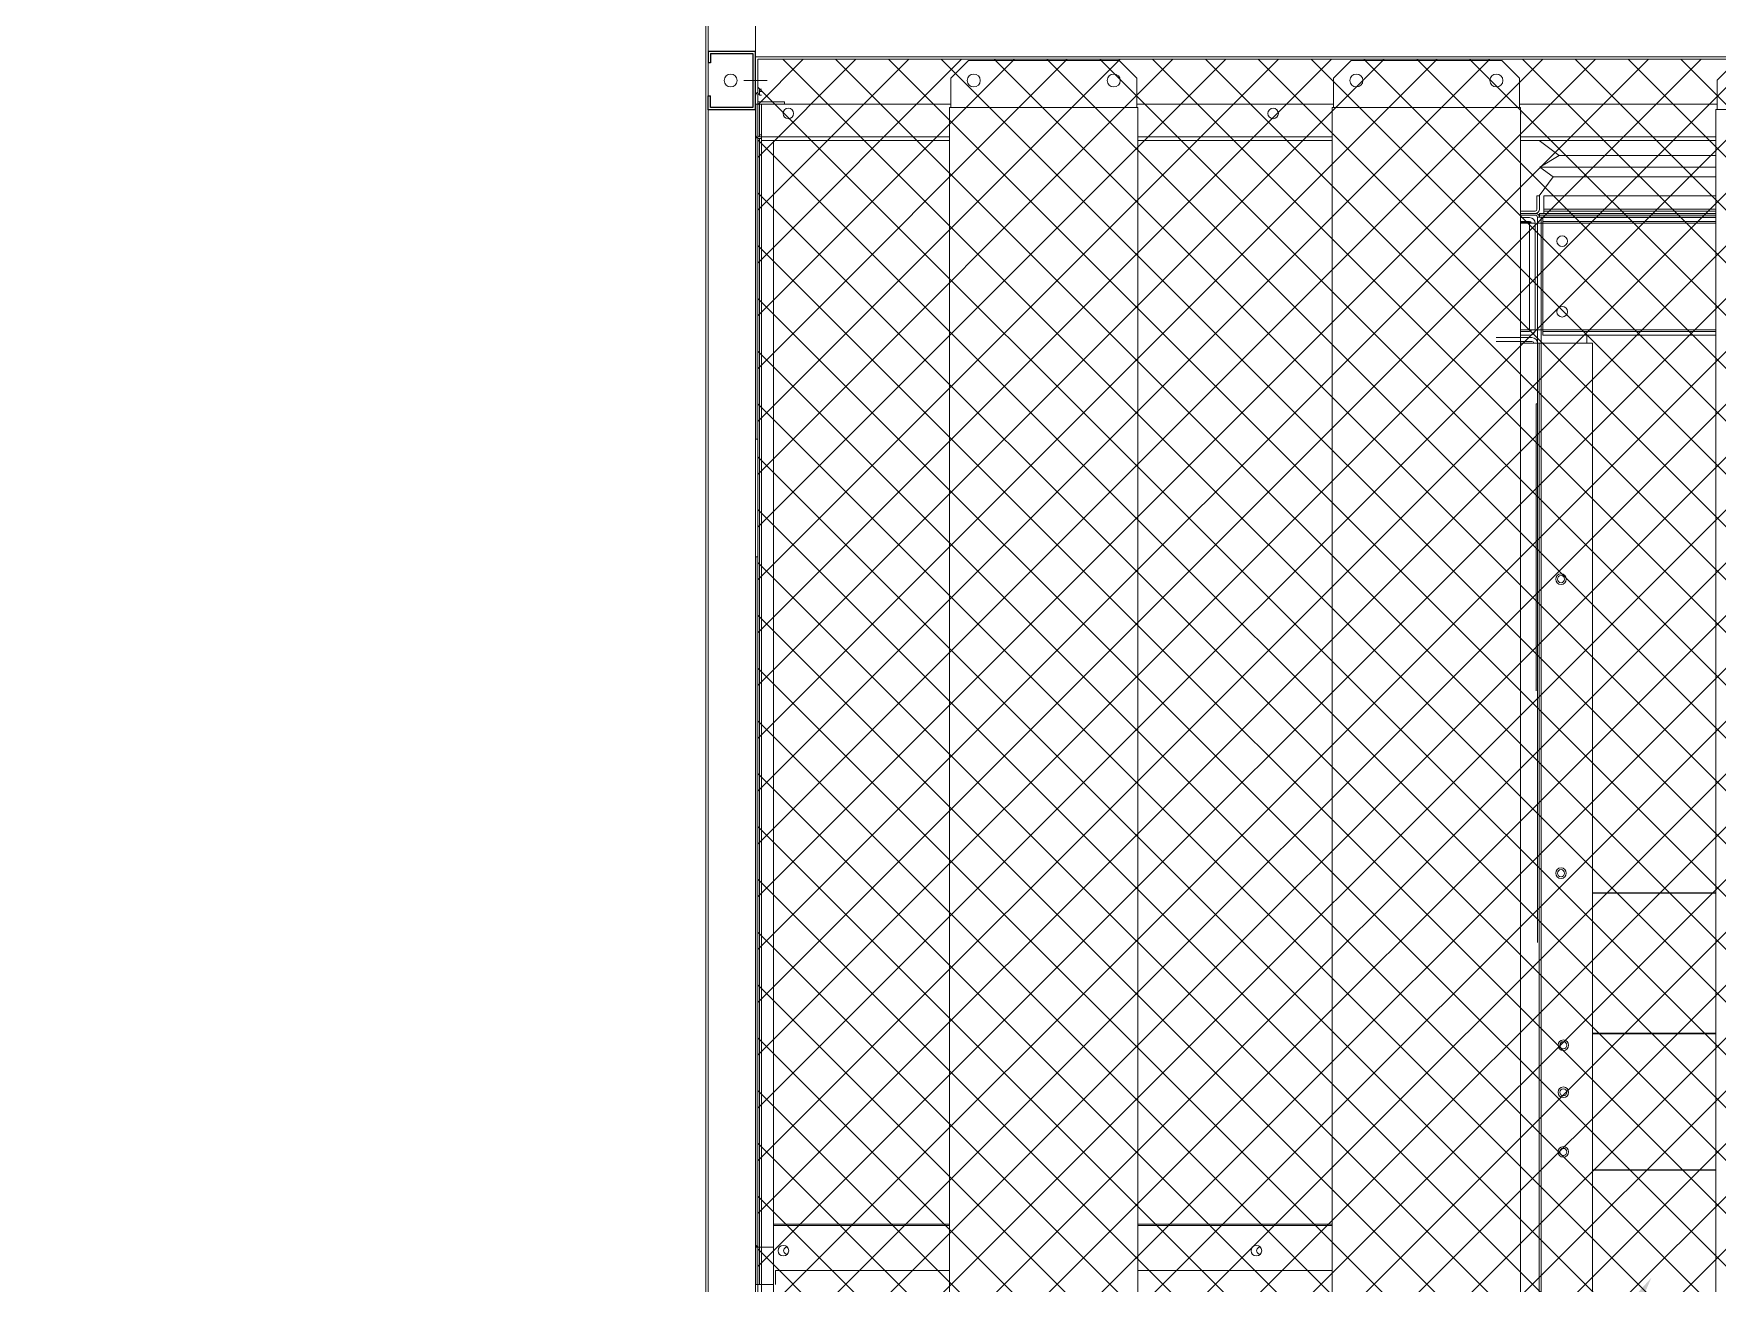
# Model space of a CAD drawing. Header units: millimetres. Extents: x -663796 to 30612, y -141670 to 21821.
# Drawn here: x 20368 to 21800, y 9065 to 10129 of the extents above; entities that cross this region are included whole.
import ezdxf
from ezdxf import colors
from ezdxf.entities.mleader import LeaderData, LeaderLine
from ezdxf.math import Vec2, Vec3

# ---------------------------------------------------------------- set-up
doc = ezdxf.new("R2010")
doc.units = ezdxf.units.MM
doc.linetypes.add('CENTER', pattern=[2, 1.25, -0.25, 0.25, -0.25])
doc.layers.add('center', color=1, linetype='CENTER')
doc.layers.add('냉각탑_dim', color=1, linetype='Continuous')
doc.styles.get("Standard").update_dxf_attribs({"font": 'arial.ttf'})

# ---------------------------------------------------------------- blocks, each defined once
blk = doc.blocks.new('4567457')
at = {"color": 0, "lineweight": 5}
for p, q in [((322736.8, 91148.7), (322720, 91161.6)), ((322720.4, 91138.8), (322736.8, 91148.7)), ((322731.7, 91130.7), (322720.4, 91138.8)), ((322720, 91114.6), (322731.7, 91130.7))]:
    blk.add_line(p, q, dxfattribs=at)
blk = doc.blocks.new('435')
for p, q in [((-131382, 21088.8), (-131342, 21088.8)), ((-131382, 21088.8), (-131382, 21078.8)), ((-131380, 21078.8), (-131382, 21078.8)), ((-131380, 21086.8), (-131344, 21086.8)), ((-131380, 21086.8), (-131380, 21078.8)), ((-131344, 21086.8), (-131344, 21040.8)), ((-131342, 21088.8), (-131342, 21038.8)), ((-131342, 21088.8), (-131342, 21038.8)), ((-131382, 21038.8), (-131382, 21050.8)), ((-131382, 21050.8), (-131380, 21050.8)), ((-131380, 21040.8), (-131380, 21050.8)), ((-131342, 21038.8), (-131382, 21038.8)), ((-131344, 21040.8), (-131380, 21040.8))]:
    blk.add_line(p, q)
blk = doc.blocks.new('2')
at = {"lineweight": 5}
h = blk.add_hatch(dxfattribs=at)
h.set_pattern_fill('ANSI37', scale=10)
h.set_pattern_definition([(45, (-712830.682, -424388.917), (-22.4506403, 22.4506403), []), (135, (-712830.682, -424388.917), (-22.4506403, -22.4506403), [])])
h.paths.add_polyline_path([(20983.5, 8627), (23099.5, 8627), (23099.5, 10107), (20983.5, 10107)])
at = {"lineweight": 20}
for p, q in [((20939.5, 11009), (20939.5, 8709)), ((20941.5, 11007), (20941.5, 8734)), ((20981.5, 8709), (20981.5, 11009)), ((23097.5, 10109), (20981.5, 10109)), ((20983.5, 10107), (23099.5, 10107)), ((20983.5, 8627), (20983.5, 10107)), ((21147.6, 10091), (21162.6, 10106)), ((21162.6, 10106), (21290.6, 10106)), ((21305.6, 10091), (21290.6, 10106)), ((21472.8, 10091), (21487.8, 10106)), ((21487.8, 10106), (21615.8, 10106)), ((21630.8, 10091), (21615.8, 10106)), ((21798.9, 10089.4), (21813.9, 10104.4)), ((21147.6, 10066), (21147.6, 10091)), ((21305.6, 10066), (21305.6, 10091)), ((21472.8, 10066), (21472.8, 10091)), ((21630.8, 10066), (21630.8, 10091)), ((21798.9, 10064.4), (21798.9, 10089.4)), ((21147.6, 10069), (20981.5, 10069)), ((20983.5, 10071), (21006.2, 10071)), ((21006.2, 10071), (21006.2, 10069)), ((21146.6, 8718), (21146.6, 10066)), ((21306.6, 10066), (21146.6, 10066)), ((21472.8, 10069), (21305.6, 10069)), ((21306.6, 8718), (21306.6, 10066)), ((21471.8, 8718), (21471.8, 10066)), ((21631.8, 10066), (21471.8, 10066)), ((21798.9, 10069), (21630.8, 10069)), ((21631.8, 8718), (21631.8, 10066)), ((21797.9, 8716.4), (21797.9, 10064.4)), ((21957.9, 10064.4), (21797.9, 10064.4))]:
    blk.add_line(p, q, dxfattribs=at)
at = {"color": 7, "lineweight": 20}
for p, q in [((20939.5, 8764.1), (20939.5, 11005.9)), ((20981.5, 11005.9), (20981.5, 8764.1)), ((20985, 9097), (20985, 10039.6)), ((20986.6, 10041.1), (21146.6, 10041.1)), ((20986.6, 10038), (21146.6, 10038)), ((20996.9, 10038), (20996.9, 9097)), ((21306.6, 10041.1), (21471.8, 10041.1)), ((21306.6, 10038), (21471.8, 10038)), ((21631.8, 10041.1), (21797.9, 10041.1)), ((21631.8, 10038), (21797.9, 10038)), ((21647.7, 9865.7), (21647.7, 8860.6)), ((21693, 8860.6), (21693, 9865.7))]:
    blk.add_line(p, q, dxfattribs=at)
at = {"color": 7, "lineweight": 20, "ltscale": 0.001327}
blk.add_line((20983.5, 10079.2), (20983.5, 10081.6), dxfattribs=at)
at = {"color": 7, "lineweight": 20, "ltscale": 0.001722}
for p, q in [((20985, 10081.6), (20986.6, 10081.6)), ((20985, 10079.6), (20985, 10076.5)), ((20986.6, 10038), (20986.6, 10041.1)), ((21646.2, 9972.9), (21649.3, 9972.9)), ((20981.9, 9097), (20985, 9097)), ((20981.9, 9065.4), (20985, 9065.4))]:
    blk.add_line(p, q, dxfattribs=at)
at = {"color": 7, "lineweight": 20, "ltscale": 0.00111}
blk.add_line((20985, 10079.6), (20985, 10081.6), dxfattribs=at)
at = {"color": 7, "lineweight": 20, "ltscale": 0.018778}
for p, q in [((20981.9, 10069), (20981.9, 10042.7)), ((20983.5, 10076.5), (20983.5, 10071)), ((20983.5, 10069), (20983.5, 10042.7)), ((20985, 10042.7), (20985, 10069))]:
    blk.add_line(p, q, dxfattribs=at)
at = {"color": 7, "lineweight": 20, "ltscale": 0.018632}
for p, q in [((20983.5, 10076.2), (20983.5, 10071)), ((20983.5, 10069), (20983.5, 10042.7))]:
    blk.add_line(p, q, dxfattribs=at)
at = {"color": 7, "lineweight": 20, "ltscale": 0.000888887}
for p, q in [((20986.6, 10079.6), (20985, 10079.6)), ((20985, 10041.2), (20986.6, 10041.2))]:
    blk.add_line(p, q, dxfattribs=at)
at = {"color": 7, "lineweight": 20, "ltscale": 0.000888888}
for p, q in [((20986.6, 10076.5), (20985, 10076.5)), ((20985, 10042.7), (20986.6, 10042.7))]:
    blk.add_line(p, q, dxfattribs=at)
at = {"color": 7, "lineweight": 20, "ltscale": 0.0225}
blk.add_line((20986.6, 10069), (20986.6, 10041.1), dxfattribs=at)
at = {"color": 7, "lineweight": 20, "ltscale": 0.000335468}
blk.add_line((20981.9, 10042.7), (20981.9, 10042.1), dxfattribs=at)
at = {"color": 7, "lineweight": 20, "ltscale": 3.6866e-05}
blk.add_line((20981.9, 10042.1), (20981.9, 10042.1), dxfattribs=at)
at = {"color": 7, "lineweight": 20, "ltscale": 0.143368}
blk.add_line((20981.9, 9784), (20981.9, 10042.1), dxfattribs=at)
at = {"color": 7, "lineweight": 20, "ltscale": 0.000833334}
blk.add_line((20985, 10041.2), (20985, 10042.7), dxfattribs=at)
at = {"color": 7, "lineweight": 20, "ltscale": 0.000888889}
for p, q in [((20985, 10039.6), (20986.6, 10039.6)), ((20985, 10039.6), (20986.6, 10039.6)), ((21647.8, 9974.4), (21647.8, 9976))]:
    blk.add_line(p, q, dxfattribs=at)
at = {"color": 0, "lineweight": 20}
for p, q in [((21797.9, 10025.2), (21664.5, 10025.2)), ((21648.1, 10015.3), (21797.9, 10015.3)), ((21797.9, 10007.2), (21659.4, 10007.2))]:
    blk.add_line(p, q, dxfattribs=at)
at = {"color": 7, "lineweight": 20, "ltscale": 0.001111}
for p, q in [((21645.8, 9991), (21647.8, 9991)), ((21651.5, 9978), (21651.5, 9976)), ((20981.5, 9784), (20983.5, 9784)), ((20981.5, 9684), (20983.5, 9684))]:
    blk.add_line(p, q, dxfattribs=at)
at = {"color": 7, "lineweight": 20, "ltscale": 0.006389}
for p, q in [((21645.8, 9991), (21645.8, 9979.5)), ((21647.8, 9991), (21647.8, 9979.5)), ((21651.5, 9979.5), (21651.5, 9991))]:
    blk.add_line(p, q, dxfattribs=at)
at = {"color": 7, "lineweight": 20, "ltscale": 0.431111}
for p, q in [((21651.5, 9991), (21797.9, 9991)), ((21651.5, 9979.5), (21797.9, 9979.5)), ((21797.9, 9978), (21651.5, 9978))]:
    blk.add_line(p, q, dxfattribs=at)
at = {"color": 7, "lineweight": 20, "ltscale": 0.000833333}
for p, q in [((21651.5, 9978), (21651.5, 9979.5)), ((21647.8, 9972.9), (21647.8, 9974.4)), ((21650.9, 9967.7), (21649.4, 9967.7)), ((21650.9, 9967.7), (21650.9, 9969.2)), ((21643, 9865.7), (21641.5, 9865.7)), ((21650.9, 9877.1), (21649.4, 9877.1)), ((21650.9, 9877.1), (21650.9, 9875.6))]:
    blk.add_line(p, q, dxfattribs=at)
at = {"color": 7, "lineweight": 20, "ltscale": 0.014722}
for p, q in [((21631.8, 9978), (21644.3, 9978)), ((21644.3, 9978), (21631.8, 9978)), ((21631.8, 9976), (21644.3, 9976)), ((21644.3, 9976), (21631.8, 9976))]:
    blk.add_line(p, q, dxfattribs=at)
at = {"color": 7, "lineweight": 20, "ltscale": 0.0205}
for p, q in [((21631.8, 9976), (21644.7, 9976)), ((21644.7, 9976), (21631.8, 9976)), ((21631.8, 9974.4), (21644.7, 9974.4)), ((21644.7, 9974.4), (21631.8, 9974.4))]:
    blk.add_line(p, q, dxfattribs=at)
at = {"color": 7, "lineweight": 20, "ltscale": 0.030722}
for p, q in [((21639.5, 9972.4), (21631.8, 9972.4)), ((21639.5, 9969.2), (21631.8, 9969.2)), ((21639.5, 9968.6), (21631.8, 9968.6)), ((21631.8, 9967.7), (21639.5, 9967.7)), ((21639.5, 9877.1), (21631.8, 9877.1)), ((21631.8, 9875.6), (21639.5, 9875.6)), ((21631.8, 9872.4), (21639.5, 9872.4))]:
    blk.add_line(p, q, dxfattribs=at)
at = {"color": 7, "lineweight": 20, "ltscale": 0.000498737}
blk.add_line((21639.5, 9968.6), (21639.5, 9967.7), dxfattribs=at)
at = {"color": 7, "lineweight": 20, "ltscale": 0.050333}
for p, q in [((21639.5, 9877.1), (21639.5, 9967.7)), ((21644.2, 9877.1), (21644.2, 9967.7)), ((21646.2, 9877.1), (21646.2, 9967.7)), ((21649.4, 9877.1), (21649.4, 9967.7)), ((21650.9, 9967.7), (21650.9, 9877.1))]:
    blk.add_line(p, q, dxfattribs=at)
at = {"color": 7, "lineweight": 20, "ltscale": 0.002611}
for p, q in [((21639.5, 9967.7), (21644.2, 9967.7)), ((21639.5, 9877.1), (21644.2, 9877.1)), ((21643, 9865.7), (21647.7, 9865.7))]:
    blk.add_line(p, q, dxfattribs=at)
at = {"color": 7, "lineweight": 20, "ltscale": 0.002889}
for p, q in [((21646.2, 9967.7), (21646.2, 9972.9)), ((21649.3, 9967.7), (21649.3, 9972.9))]:
    blk.add_line(p, q, dxfattribs=at)
at = {"color": 7, "lineweight": 20, "ltscale": 0.001778}
for p, q in [((21649.4, 9967.7), (21646.2, 9967.7)), ((21650.9, 9972.4), (21650.9, 9969.2)), ((21646.2, 9877.1), (21649.4, 9877.1)), ((21650.9, 9875.6), (21650.9, 9872.4))]:
    blk.add_line(p, q, dxfattribs=at)
at = {"color": 7, "lineweight": 20, "ltscale": 0.435222}
for p, q in [((21797.9, 9976), (21647.8, 9976)), ((21797.9, 9974.4), (21647.8, 9974.4))]:
    blk.add_line(p, q, dxfattribs=at)
at = {"color": 7, "lineweight": 20, "ltscale": 0.021611}
blk.add_line((21688.2, 9972.9), (21649.3, 9972.9), dxfattribs=at)
at = {"color": 7, "lineweight": 20, "ltscale": 0.431778}
for p, q in [((21650.9, 9972.4), (21797.9, 9972.4)), ((21650.9, 9969.2), (21797.9, 9969.2)), ((21650.9, 9967.7), (21797.9, 9967.7)), ((21797.9, 9877.1), (21650.9, 9877.1)), ((21797.9, 9875.6), (21650.9, 9875.6)), ((21797.9, 9872.4), (21650.9, 9872.4))]:
    blk.add_line(p, q, dxfattribs=at)
at = {"color": 7, "lineweight": 20, "ltscale": 0.390333}
blk.add_line((21797.9, 9972.9), (21688.2, 9972.9), dxfattribs=at)
at = {"color": 7, "lineweight": 20, "ltscale": 0.000277764}
blk.add_line((21688.2, 9972.4), (21688.2, 9972.9), dxfattribs=at)
at = {"color": 7, "lineweight": 20, "ltscale": 0.016833}
for p, q in [((21641.5, 9870.4), (21611.2, 9870.4)), ((21641.5, 9867.2), (21611.2, 9867.2))]:
    blk.add_line(p, q, dxfattribs=at)
at = {"color": 7, "lineweight": 20, "ltscale": 0.039056}
blk.add_line((21641.5, 9865.7), (21631.8, 9865.7), dxfattribs=at)
at = {"color": 7, "lineweight": 20, "ltscale": 0.2895}
for p, q in [((21646.2, 9356), (21646.2, 9877.1)), ((21649.3, 9356), (21649.3, 9877.1))]:
    blk.add_line(p, q, dxfattribs=at)
at = {"color": 7, "lineweight": 20, "ltscale": 0.025167}
blk.add_line((21647.7, 9865.7), (21693, 9865.7), dxfattribs=at)
at = {"color": 7, "lineweight": 20, "ltscale": 0.286889}
blk.add_line((21688.2, 9865.7), (21688.2, 9872.4), dxfattribs=at)
at = {"color": 7, "lineweight": 20, "ltscale": 0.13557}
blk.add_line((21645, 9570), (21645, 9814), dxfattribs=at)
at = {"color": 7, "lineweight": 20, "ltscale": 0.000666667}
blk.add_line((21645, 9814), (21646.2, 9814), dxfattribs=at)
at = {"color": 7, "lineweight": 20, "ltscale": 0.055556}
blk.add_line((20983.5, 9784), (20983.5, 9684), dxfattribs=at)
at = {"color": 7, "lineweight": 20, "ltscale": 0.32472}
blk.add_line((20981.9, 9099.5), (20981.9, 9684), dxfattribs=at)
at = {"color": 7, "lineweight": 20, "ltscale": 0.387667}
for p, q in [((21797.9, 9398.3), (21693, 9398.3)), ((21797.9, 9398.1), (21693, 9398.1)), ((21797.9, 9279), (21693, 9279)), ((21797.9, 9278.5), (21693, 9278.5)), ((21797.9, 9162.8), (21693, 9162.8)), ((21797.9, 9162.4), (21693, 9162.4))]:
    blk.add_line(p, q, dxfattribs=at)
at = {"color": 7, "lineweight": 20, "ltscale": 0.276111}
blk.add_line((21649.3, 8859), (21649.3, 9356), dxfattribs=at)
at = {"color": 7, "lineweight": 20, "ltscale": 0.359778}
for p, q in [((21146.2, 9116.6), (20996.9, 9116.6)), ((21146.2, 9115.4), (20996.9, 9115.4)), ((21146.6, 9116.6), (21146.2, 9116.6)), ((21146.6, 9115.4), (21146.2, 9115.4)), ((21471.8, 9116.6), (21306.6, 9116.6)), ((21471.8, 9115.4), (21306.6, 9115.4))]:
    blk.add_line(p, q, dxfattribs=at)
at = {"color": 7, "lineweight": 20, "ltscale": 0.000148633}
blk.add_line((20981.9, 9099.5), (20981.9, 9099.2), dxfattribs=at)
at = {"color": 7, "lineweight": 20, "ltscale": 0.000998869}
blk.add_line((20981.9, 9099.2), (20981.9, 9097.4), dxfattribs=at)
at = {"color": 7, "lineweight": 20, "ltscale": 1.00804e-05}
blk.add_line((20981.9, 9099.2), (20981.9, 9099.2), dxfattribs=at)
at = {"color": 7, "lineweight": 20, "ltscale": 0.000227928}
blk.add_line((20981.9, 9097.4), (20981.9, 9097), dxfattribs=at)
at = {"color": 7, "lineweight": 20, "ltscale": 0.000772731}
blk.add_line((20981.9, 9097.4), (20983.2, 9097.4), dxfattribs=at)
at = {"color": 7, "lineweight": 20, "ltscale": 0.017557}
for p, q in [((20981.9, 9065.4), (20981.9, 9097)), ((20985, 9065.4), (20985, 9097)), ((20996.9, 9097), (20996.9, 9065.4))]:
    blk.add_line(p, q, dxfattribs=at)
at = {"color": 7, "lineweight": 20, "ltscale": 0.000171737}
blk.add_line((20983.5, 9097), (20983.5, 9097.3), dxfattribs=at)
at = {"color": 7, "lineweight": 20, "ltscale": 0.006611}
for p, q in [((20996.9, 9097), (20985, 9097)), ((20985, 9097), (20996.9, 9097)), ((20985, 9065.4), (20996.9, 9065.4)), ((20998.5, 9065.4), (20998.5, 9077.3))]:
    blk.add_line(p, q, dxfattribs=at)
at = {"color": 7, "lineweight": 20, "ltscale": 0.170236}
blk.add_line((20983.5, 9065.4), (20983.5, 8759), dxfattribs=at)
at = {"color": 7, "lineweight": 20, "ltscale": 0.358889}
for p, q in [((20998.5, 9077.3), (21146.6, 9077.3)), ((21146.2, 9077.3), (21146.6, 9077.3)), ((21306.6, 9077.3), (21471.8, 9077.3))]:
    blk.add_line(p, q, dxfattribs=at)
at = {"color": 0, "lineweight": 20}
for points in [[(21146.6, 8759), (20986.6, 8759), (20986.6, 10038), (21146.6, 10038)], [(20996.9, 8759), (20996.9, 10038)], [(21306.6, 10038), (21471.8, 10038)], [(21631.8, 10038), (21797.9, 10038)]]:
    blk.add_lwpolyline(points, dxfattribs=at)
at = {"lineweight": 20}
for centre in [(20960.5, 10089), (21167.1, 10089), (21286.1, 10089), (21492.3, 10089), (21611.3, 10089)]:
    blk.add_circle(centre, 5.5, dxfattribs=at)
at = {"color": 7, "lineweight": 20}
for centre, radius in [((21009.5, 10061), 4.5), ((21421.5, 10061), 4.5), ((21667.2, 9952.4), 4.5), ((21667.2, 9892.4), 4.5), ((21666.2, 9665), 4.5), ((21666.2, 9665), 3), ((21666.2, 9415), 4.5), ((21666.2, 9415), 3), ((21668.2, 9268.7), 4.5), ((21668.2, 9268.7), 3), ((21668.2, 9228.7), 4.5), ((21668.2, 9228.7), 3), ((21668.2, 9178), 4.5), ((21668.2, 9178), 3), ((21005.3, 9094), 4.5), ((21407.3, 9094), 4.5)]:
    blk.add_circle(centre, radius, dxfattribs=at)
for centre, radius, start, end in [((20985, 10076.5), 3.1, 118.9385, 180), ((20985, 10076.5), 1.5, 90, 180), ((21627.5, 10061), 4.5, 342.8538, 17.1462), ((20985, 10042.7), 3.1, 180, 270), ((20985, 10042.7), 1.5, 180, 270), ((21644.3, 9979.5), 1.5, 270, 0), ((21644.3, 9979.5), 3.5, 270, 0), ((21639.5, 9967.7), 4.7, 0, 90), ((21639.5, 9967.7), 1.5, 0, 90), ((21644.7, 9972.9), 3.1, 0, 90), ((21644.7, 9972.9), 1.5, 0, 90), ((21639.5, 9877.1), 1.5, 270, 0), ((21639.5, 9877.1), 4.7, 270, 0), ((21641.5, 9865.7), 4.7, 0, 90), ((21641.5, 9865.7), 1.5, 0, 90), ((20978.4, 9762.1), 3.1, 359.4657, 0), ((20978.4, 9753.9), 3.1, 0, 0.5343), ((20978.4, 9263.1), 3.1, 359.4657, 0), ((20978.4, 9254.9), 3.1, 0, 0.5343), ((20978.4, 9114.1), 3.1, 359.3699, 0), ((20978, 9105.5), 3.5, 0, 0.5932), ((21008.5, 9094), 3, 86.5071, 272.5332), ((21410.5, 9094), 3, 86.5071, 272.5332)]:
    blk.add_arc(centre, radius, start, end, dxfattribs=at)
for centre, major_axis, ratio, start_param, end_param in [((20985, 10076.2), (-1.5, 0), 0.798636, 4.712389, 6.283185), ((20985, 10042.1), (-3.1, 0), 0.798636, 6.283185, 7.853982), ((21649.3, 9972.9), (3.1, 0), 0.600545, 2.075869, 2.221169), ((20985, 9099.5), (-3.1, 0), 0.798636, 6.283185, 7.853982)]:
    blk.add_ellipse(centre, major_axis=major_axis, ratio=ratio, start_param=start_param, end_param=end_param, dxfattribs=at)
at = {"color": 7, "lineweight": 20, "extrusion": (0, 0, -1)}
for centre, major_axis, ratio, start_param, end_param in [((21639.5, 9967.7), (1.5, 0), 0.599024, 4.712389, 6.283185), ((21646.2, 9863.9), (-4.7, 0), 0.598536, 0.711784, 0.817393)]:
    blk.add_ellipse(centre, major_axis=major_axis, ratio=ratio, start_param=start_param, end_param=end_param, dxfattribs=at)
at = {"layer": 'center', "lineweight": 20}
for p, q in [((20991.5, 10089), (20971.5, 10089)), ((20991.6, 10089), (20971.6, 10089))]:
    blk.add_line(p, q, dxfattribs=at)
at = {"lineweight": 20}
blk.add_blockref('435', (152323.4, -10974.8), dxfattribs=at)
at = {"color": 0, "lineweight": 20}
blk.add_blockref('4567457', (-301072.3, -81123.6), dxfattribs=at)

msp = doc.modelspace()

# ---------------------------------------------------------------- block references
msp.add_blockref('2', (0, 0))

# ---------------------------------------------------------------- leaders
at = {"layer": '냉각탑_dim', "lineweight": -3}
ml = msp.add_multileader_mtext('Standard', dxfattribs=at)
ml.set_content('')
ml.set_leader_properties(color=256)
ml.build(insert=Vec2(0, 0))
ml.multileader.update_dxf_attribs({"text_right_attachment_type": 6, "dogleg_length": 5, "arrow_head_size": 199.5, "scale": 30})
ctx = ml.context
ctx.base_point, ctx.scale, ctx.char_height, ctx.arrow_head_size, ctx.landing_gap_size, ctx.plane_origin = Vec3(20368.1, 7248.3), 30, 7.18, 199.5, 3.59, Vec3(21873, 7574)
ctx.right_attachment, ctx.text_align_type = 6, 2
notes = []
notes.append((ctx, [(0, (1, 1, 0), (20567.6, 7248.3), (-1, 0), 199.5, [(0, [(21743, 9071)], 0, [])])]))
ctx.mtext, ml.multileader.dxf.content_type = None, 0
for ctx, leaders in notes:
    for number, flags, end, landing, length, lines in leaders:
        leader = LeaderData()
        leader.index, (leader.has_last_leader_line, leader.has_dogleg_vector, leader.attachment_direction) = number, flags
        leader.last_leader_point, leader.dogleg_vector, leader.dogleg_length = Vec3(end), Vec3(landing), length
        for number, points, colour, breaks in lines:
            line = LeaderLine()
            line.index, line.vertices, line.color, line.breaks = number, Vec3.list(points), colors.encode_raw_color(colour), breaks
            leader.lines.append(line)
        ctx.leaders.append(leader)

doc.saveas('drawing.dxf')
